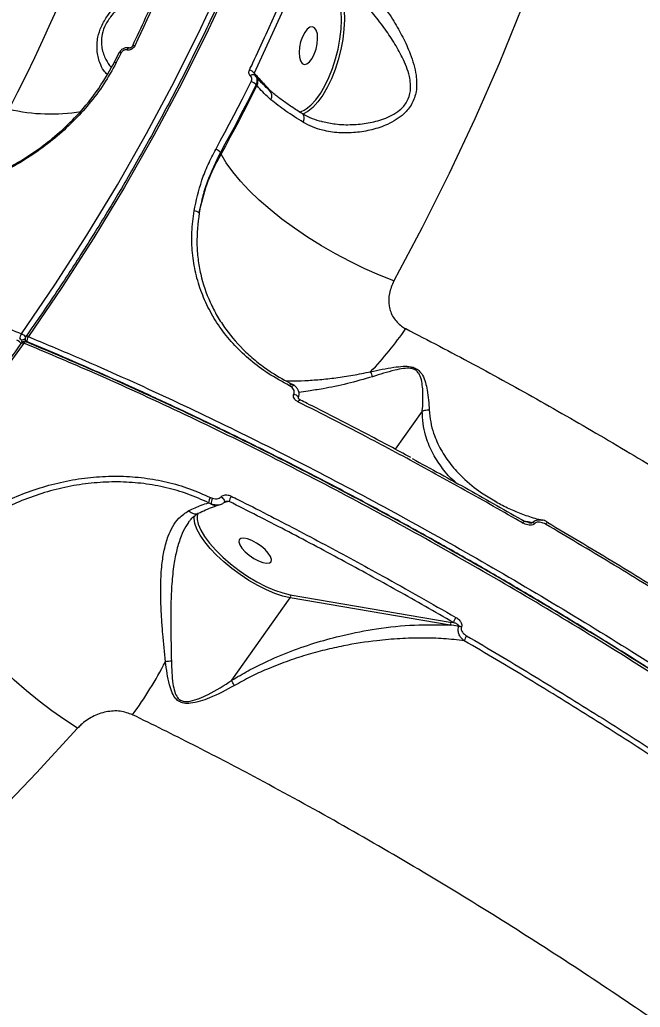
# Model space of a CAD drawing. Header units: millimetres. Extents: x -7151 to 6134, y -5040 to 5562.
# Drawn here: x -1646.2 to -1501.6, y -730.6 to -500.6 of the extents above; entities that cross this region are included whole.
import ezdxf

# ---------------------------------------------------------------- set-up
doc = ezdxf.new("R2010")
doc.units = ezdxf.units.MM
for name, color, linetype in [('DIKOM_ОБЪЕКТ', 7, 'Continuous'), ('DIKOM_РАЗМЕР_ЗОНА', 7, 'Continuous'), ('DIKOM_РАЗМЕР_ОБЪЕКТА', 7, 'Continuous')]:
    doc.layers.add(name, color=color, linetype=linetype)
doc.styles.add('style1', font='arial.ttf', dxfattribs={"width": 0.8})
doc.dimstyles.new('1-50', dxfattribs={"dimtxt": 300, "dimasz": 200, "dimexe": 100, "dimexo": 0, "dimgap": 100, "dimtad": 1, "dimtxsty": 'style1', "dimcen": 200, "dimclrd": 7, "dimclre": 7, "dimclrt": 7, "dimadec": 1, "dimazin": 2, "dimtfac": 1, "dimtmove": 0, "dimatfit": 2, "dimfxl": 0, "dimlwd": 25, "dimlwe": 18, "dimarcsym": 0})

# ---------------------------------------------------------------- blocks, each defined once
blk = doc.blocks.new('*D0')
at = {"layer": 'Defpoints', "color": 0, "transparency": 16777216}
for p in [(4133.55, 168.74), (-4567.47, -1241.13), (4133.55, -4153.12)]:
    blk.add_point(p, dxfattribs=at)
at = {"layer": 'DIKOM_РАЗМЕР_ОБЪЕКТА', "color": 7, "lineweight": 18, "transparency": 16777216}
for p, q in [((4133.55, 168.74), (4133.55, -4253.12)), ((-4567.47, -1241.13), (-4567.47, -4253.12))]:
    blk.add_line(p, q, dxfattribs=at)
at = {"layer": 'DIKOM_РАЗМЕР_ОБЪЕКТА', "color": 7, "lineweight": 25, "transparency": 16777216}
blk.add_line((-4367.47, -4153.12), (3933.55, -4153.12), dxfattribs=at)
at = {"layer": 'DIKOM_РАЗМЕР_ОБЪЕКТА', "color": 7, "transparency": 16777216}
for points in [[(-4367.47, -4119.79), (-4367.47, -4186.45), (-4567.47, -4153.12)], [(3933.55, -4119.79), (3933.55, -4186.45), (4133.55, -4153.12)]]:
    blk.add_solid(points, dxfattribs=at)
at = {"layer": 'DIKOM_РАЗМЕР_ОБЪЕКТА', "color": 7, "transparency": 16777216, "insert": (150.61, -3899.95), "char_height": 300, "attachment_point": 5, "style": 'style1'}
blk.add_mtext('8700', dxfattribs=at)
blk = doc.blocks.new('*D3')
at = {"layer": 'Defpoints', "color": 0, "transparency": 16777216}
for p in [(6133.55, 253.24), (-5802.46, -2467.19), (6133.55, -4939.78)]:
    blk.add_point(p, dxfattribs=at)
at = {"layer": 'DIKOM_РАЗМЕР_ЗОНА', "color": 7, "lineweight": 18, "transparency": 16777216}
for p, q in [((6133.55, 253.24), (6133.55, -5039.78)), ((-5802.46, -2467.19), (-5802.46, -5039.78))]:
    blk.add_line(p, q, dxfattribs=at)
at = {"layer": 'DIKOM_РАЗМЕР_ЗОНА', "color": 7, "lineweight": 25, "transparency": 16777216}
blk.add_line((-5602.46, -4939.78), (5933.55, -4939.78), dxfattribs=at)
at = {"layer": 'DIKOM_РАЗМЕР_ЗОНА', "color": 7, "transparency": 16777216}
for points in [[(-5602.46, -4906.44), (-5602.46, -4973.11), (-5802.46, -4939.78)], [(5933.55, -4906.44), (5933.55, -4973.11), (6133.55, -4939.78)]]:
    blk.add_solid(points, dxfattribs=at)
at = {"layer": 'DIKOM_РАЗМЕР_ЗОНА', "color": 7, "transparency": 16777216, "insert": (186.61, -4686.61), "char_height": 300, "attachment_point": 5, "style": 'style1'}
blk.add_mtext('11950', dxfattribs=at)

msp = doc.modelspace()

# ---------------------------------------------------------------- linework, layer by layer
at = {"layer": 'DIKOM_ОБЪЕКТ', "color": 7, "linetype": 'Continuous', "lineweight": 15}
for p, q in [((-1576.493, -479.959), (-1591.547, -513.017)), ((-1623.079, -508.287), (-1624.307, -510.694)), ((-1621.252, -507.63), (-1621.275, -507.624)), ((-1620.715, -507.17), (-1620.739, -507.164)), ((-1619.954, -506.745), (-1619.946, -506.731)), ((-1591.547, -513.017), (-1591.425, -513.158)), ((-1591.509, -513.42), (-1591.37, -513.569)), ((-1591.193, -513.769), (-1591.367, -513.567)), ((-1590.927, -515.992), (-1591.15, -515.733)), ((-1588.673, -516.203), (-1587.89, -517.058)), ((-1587.89, -517.058), (-1587.719, -517.257)), ((-1599.454, -531.546), (-1599.288, -531.915)), ((-1645.836, -575.895), (-1645.831, -575.888)), ((-1645.598, -575.678), (-1645.72, -575.405)), ((-1644.862, -575.361), (-1644.792, -575.52)), ((-1582.955, -586.079), (-1583.356, -585.828)), ((-1552.424, -591.732), (-1558.711, -600.621)), ((-1601.57, -613.427), (-1602.208, -613.102)), ((-1601.783, -611.882), (-1601.328, -612.056)), ((-1599.982, -613.675), (-1599.935, -613.66)), ((-1599.939, -613.635), (-1599.761, -613.579)), ((-1598.48, -613.066), (-1598.681, -613.111)), ((-1598.501, -613.048), (-1598.48, -613.066)), ((-1597.372, -612.816), (-1598.48, -613.066)), ((-1535.521, -612.658), (-1535.214, -612.845)), ((-1528.739, -617.304), (-1529.083, -617.171)), ((-1583.172, -634.522), (-1545.896, -640.878)), ((-1596.774, -654.439), (-1583.183, -635.222)), ((-1545.907, -641.578), (-1583.183, -635.222)), ((-1545.896, -640.878), (-1545.152, -641.006))]:
    msp.add_line(p, q, dxfattribs=at)
at = {"layer": 'DIKOM_ОБЪЕКТ', "color": 7, "linetype": 'Continuous', "lineweight": 15, "flags": 128}
for points in [[(-1645.812, -573.731), (-1638.035, -562.364), (-1630.577, -550.79), (-1623.441, -539.015), (-1616.633, -527.048), (-1610.156, -514.897), (-1604.015, -502.569), (-1598.214, -490.073), (-1592.757, -477.417), (-1587.647, -464.608), (-1582.888, -451.656), (-1578.482, -438.569), (-1574.433, -425.356), (-1570.744, -412.025), (-1567.416, -398.584), (-1564.452, -385.044), (-1561.854, -371.412), (-1559.623, -357.697), (-1557.762, -343.909), (-1556.271, -330.057), (-1555.151, -316.149), (-1554.402, -302.195)], [(-1552.51, -302.042), (-1553.26, -316.038), (-1554.383, -329.988), (-1555.879, -343.882), (-1557.746, -357.711), (-1559.983, -371.467), (-1562.589, -385.14), (-1565.562, -398.722), (-1568.9, -412.203), (-1572.6, -425.574), (-1576.662, -438.828), (-1581.08, -451.954), (-1585.854, -464.945), (-1590.98, -477.792), (-1596.453, -490.487), (-1602.272, -503.021), (-1608.431, -515.386), (-1614.928, -527.574), (-1621.757, -539.577), (-1628.914, -551.387), (-1636.395, -562.996), (-1644.194, -574.397)], [(-1496.296, -375.071), (-1498.593, -389.078), (-1501.235, -403.009), (-1504.218, -416.854), (-1507.542, -430.607), (-1511.205, -444.26), (-1515.205, -457.805), (-1519.539, -471.236), (-1524.206, -484.544), (-1529.202, -497.723), (-1534.526, -510.764), (-1540.173, -523.662), (-1546.142, -536.409), (-1552.428, -548.997), (-1559.028, -561.421)], [(-1571.314, -494.73), (-1570.901, -496.456), (-1570.654, -498.406), (-1570.58, -500.539), (-1570.68, -502.806), (-1570.951, -505.158), (-1571.388, -507.545), (-1571.982, -509.913), (-1572.719, -512.21), (-1573.582, -514.387), (-1574.554, -516.396), (-1575.614, -518.192), (-1576.736, -519.737), (-1577.898, -520.997), (-1579.073, -521.943), (-1580.237, -522.556), (-1580.321, -522.587)], [(-1579.971, -521.666), (-1579.495, -521.376), (-1578.355, -520.458), (-1577.229, -519.237), (-1576.14, -517.739), (-1575.113, -515.997), (-1574.17, -514.049), (-1573.333, -511.938), (-1572.618, -509.71), (-1572.043, -507.414), (-1571.619, -505.1), (-1571.356, -502.819), (-1571.259, -500.62), (-1571.331, -498.553), (-1571.57, -496.661), (-1571.971, -494.987)], [(-1580.341, -504.576), (-1580.756, -505.759), (-1581.025, -507.009), (-1581.127, -508.227), (-1581.054, -509.312), (-1580.811, -510.177), (-1580.418, -510.753), (-1579.908, -510.991), (-1579.32, -510.874), (-1578.704, -510.411), (-1578.108, -509.638), (-1577.582, -508.619), (-1577.167, -507.436), (-1576.898, -506.186), (-1576.796, -504.969), (-1576.869, -503.883), (-1577.112, -503.018), (-1577.504, -502.443), (-1578.015, -502.204), (-1578.603, -502.321), (-1579.219, -502.785), (-1579.814, -503.557), (-1580.341, -504.576)], [(-1623.079, -508.287), (-1623.076, -508.282), (-1623.033, -508.234), (-1622.965, -508.201), (-1622.876, -508.183), (-1622.767, -508.181), (-1622.641, -508.194), (-1622.503, -508.223)], [(-1620.739, -507.164), (-1620.778, -507.159), (-1620.862, -507.17), (-1620.949, -507.21), (-1621.037, -507.278), (-1621.122, -507.372), (-1621.202, -507.488), (-1621.275, -507.624)], [(-1620.709, -507.171), (-1620.754, -507.164), (-1620.839, -507.175), (-1620.926, -507.215), (-1621.013, -507.283), (-1621.099, -507.377), (-1621.179, -507.494), (-1621.252, -507.63)], [(-1619.946, -506.731), (-1619.935, -506.713), (-1619.872, -506.663), (-1619.78, -506.63), (-1619.66, -506.618), (-1619.518, -506.625), (-1619.358, -506.653)], [(-1623.732, -510.633), (-1623.871, -510.603), (-1623.996, -510.589), (-1624.105, -510.59), (-1624.194, -510.608), (-1624.261, -510.641), (-1624.305, -510.689), (-1624.307, -510.694)], [(-1624.307, -510.694), (-1624.323, -510.75), (-1624.315, -510.822)], [(-1600.545, -530.779), (-1599.48, -528.822), (-1598.423, -526.862), (-1597.374, -524.896), (-1596.334, -522.926), (-1595.303, -520.952), (-1594.28, -518.973), (-1593.266, -516.989), (-1592.26, -515.001)], [(-1592.457, -513.637), (-1592.321, -513.529), (-1592.181, -513.441), (-1592.043, -513.374), (-1591.909, -513.332), (-1591.785, -513.315), (-1591.675, -513.325), (-1591.582, -513.36), (-1591.509, -513.42)], [(-1591.15, -515.733), (-1592.158, -517.725), (-1593.175, -519.713), (-1594.2, -521.697), (-1595.233, -523.676), (-1596.276, -525.65), (-1597.327, -527.62), (-1598.386, -529.585), (-1599.454, -531.546)], [(-1599.288, -531.915), (-1598.212, -529.941), (-1597.146, -527.962), (-1596.087, -525.978), (-1595.038, -523.99), (-1593.997, -521.997), (-1592.965, -520), (-1591.942, -517.998), (-1590.927, -515.992)], [(-1581.104, -522.124), (-1580.623, -521.97), (-1579.971, -521.666)], [(-1580.118, -524.501), (-1579.993, -524.077), (-1579.929, -523.671), (-1579.929, -523.299), (-1579.993, -522.974), (-1580.118, -522.708), (-1580.3, -522.511), (-1580.359, -522.47)], [(-1559.028, -561.421), (-1562.42, -560.081), (-1565.837, -558.578), (-1569.248, -556.928), (-1572.623, -555.144), (-1575.929, -553.242), (-1579.139, -551.241), (-1582.221, -549.159), (-1585.148, -547.014), (-1587.893, -544.826), (-1590.431, -542.614), (-1592.74, -540.4), (-1594.797, -538.203), (-1596.585, -536.044), (-1598.086, -533.941), (-1599.288, -531.915)], [(-1644.194, -574.397), (-1644.347, -574.343), (-1644.485, -574.313), (-1644.602, -574.307), (-1644.694, -574.326), (-1644.757, -574.37), (-1644.765, -574.381)], [(-1645.266, -575.913), (-1653.421, -587.069), (-1661.883, -598.001), (-1670.647, -608.702), (-1679.707, -619.164), (-1689.057, -629.382), (-1698.691, -639.348), (-1708.604, -649.055), (-1718.787, -658.498), (-1729.235, -667.67), (-1739.941, -676.566), (-1750.897, -685.178), (-1762.097, -693.502), (-1773.534, -701.533), (-1785.199, -709.265), (-1797.085, -716.692), (-1809.184, -723.81), (-1821.489, -730.615), (-1833.991, -737.102), (-1846.682, -743.267), (-1859.554, -749.105), (-1872.598, -754.612)], [(-1645.831, -575.888), (-1645.828, -575.884), (-1645.765, -575.841), (-1645.673, -575.822), (-1645.556, -575.828), (-1645.419, -575.859), (-1645.266, -575.913)], [(-1645.266, -575.913), (-1645.157, -575.776), (-1645.042, -575.666), (-1644.927, -575.587), (-1644.815, -575.541), (-1644.711, -575.532), (-1644.631, -575.553)], [(-1583.356, -585.828), (-1583.254, -585.696), (-1583.151, -585.586), (-1583.051, -585.5), (-1582.958, -585.444), (-1582.873, -585.417), (-1582.801, -585.422), (-1582.786, -585.428)], [(-1582.955, -586.079), (-1582.812, -585.951), (-1582.669, -585.85), (-1582.532, -585.78), (-1582.409, -585.745), (-1582.304, -585.745), (-1582.221, -585.78), (-1582.221, -585.781)], [(-1582.786, -585.428), (-1582.743, -585.458), (-1582.722, -585.484)], [(-1582.342, -587.756), (-1582.08, -587.855), (-1581.829, -587.986), (-1581.61, -588.139), (-1581.44, -588.3), (-1581.333, -588.457), (-1581.298, -588.598), (-1581.315, -588.676)], [(-1581.395, -589.567), (-1581.288, -589.427), (-1581.18, -589.312), (-1581.076, -589.225), (-1580.98, -589.171), (-1580.895, -589.152), (-1580.826, -589.168), (-1580.822, -589.17)], [(-1599.285, -611.712), (-1599.074, -611.883), (-1598.871, -612.082), (-1598.693, -612.292), (-1598.553, -612.497), (-1598.464, -612.678), (-1598.431, -612.823), (-1598.459, -612.919), (-1598.467, -612.928)], [(-1583.183, -635.222), (-1584.901, -634.822), (-1586.764, -634.202), (-1588.733, -633.374), (-1590.765, -632.357), (-1592.816, -631.172), (-1594.841, -629.846), (-1596.796, -628.408), (-1598.639, -626.888), (-1600.33, -625.319), (-1601.832, -623.735), (-1603.112, -622.172), (-1604.144, -620.662), (-1604.904, -619.238), (-1605.376, -617.932), (-1605.55, -616.772), (-1605.505, -616.13)], [(-1604.832, -617.028), (-1604.593, -618.096), (-1604.018, -619.473), (-1603.137, -620.965), (-1601.972, -622.537), (-1600.551, -624.151), (-1598.907, -625.768), (-1597.082, -627.348), (-1595.117, -628.855), (-1593.062, -630.25), (-1590.966, -631.501), (-1588.88, -632.577), (-1586.853, -633.453), (-1584.935, -634.106), (-1583.172, -634.522)], [(-1529.049, -617.82), (-1528.944, -617.68), (-1528.843, -617.561), (-1528.751, -617.47), (-1528.671, -617.408), (-1528.606, -617.378), (-1528.558, -617.383), (-1528.555, -617.384)], [(-1523.697, -618.096), (-1523.598, -617.963), (-1523.503, -617.848), (-1523.415, -617.757), (-1523.337, -617.693), (-1523.273, -617.657), (-1523.224, -617.651), (-1523.211, -617.655)], [(-1523.211, -617.655), (-1523.192, -617.674), (-1523.178, -617.728)], [(-1595.06, -621.713), (-1595.149, -622.221), (-1594.931, -622.895), (-1594.424, -623.681), (-1593.668, -624.514), (-1592.725, -625.327), (-1591.671, -626.055), (-1590.592, -626.638), (-1589.575, -627.028), (-1588.703, -627.195), (-1588.046, -627.126), (-1587.657, -626.824), (-1587.568, -626.316), (-1587.786, -625.641), (-1588.293, -624.856), (-1589.049, -624.022), (-1589.992, -623.209), (-1591.046, -622.482), (-1592.124, -621.899), (-1593.141, -621.508), (-1594.014, -621.341), (-1594.671, -621.411), (-1595.06, -621.713)], [(-1632.72, -665.614), (-1635.701, -663.693), (-1638.695, -661.593), (-1641.676, -659.333), (-1644.615, -656.934), (-1647.487, -654.417), (-1650.265, -651.806), (-1652.924, -649.125), (-1655.438, -646.397), (-1657.787, -643.649), (-1659.948, -640.903), (-1661.901, -638.187), (-1663.629, -635.524), (-1665.116, -632.94), (-1666.348, -630.456), (-1667.314, -628.097)], [(-1632.72, -665.614), (-1642.259, -676.008), (-1652.062, -686.168), (-1662.125, -696.088), (-1672.441, -705.762), (-1683.006, -715.185), (-1693.814, -724.351), (-1704.858, -733.256), (-1716.132, -741.895), (-1727.631, -750.263), (-1739.348, -758.355), (-1751.276, -766.168), (-1763.409, -773.696), (-1775.741, -780.935), (-1788.264, -787.882)]]:
    msp.add_lwpolyline(points, dxfattribs=at)
at = {"layer": 'DIKOM_ОБЪЕКТ', "color": 7, "linetype": 'Continuous', "lineweight": 15}
for centre, radius, start, end in [((-2074.375, -302.907), 478.493, 332.83254, 349.95724), ((-2049.022, -292.018), 478.188, 332.79521, 333.11929), ((-1593.097, -514.241), 1.975, 38.29171, 77.61909), ((-1592.769, -516.981), 2.044, 37.62105, 75.56877), ((-1591.029, -513.324), 0.43, 157.24748, 214.89813), ((-1592.829, -515.092), 2.104, 334.68126, 38.98151), ((-1589.381, -518.358), 1.906, 332.80281, 46.07691), ((-1638.944, -480.92), 41.616, 256.48311, 279.66416), ((-1601.123, -532.761), 2.065, 36.04739, 73.74377), ((-1605.488, -546.532), 1.4, 39.58825, 94.27472), ((-1616.355, -531.908), 72.523, 315.68064, 325.92751), ((-1646.634, -575.809), 1, 40.88338, 67.68693), ((-1644.493, -574.729), 1.653, 142.9027, 187.49961), ((-1645.726, -573.916), 1.202, 260.33934, 310.86492), ((-1646.715, -575.917), 2.365, 37.19357, 67.54887), ((-1643.948, -574.956), 1, 144.83551, 203.86683), ((-1642.971, -575.357), 1.554, 141.86948, 193.3145), ((-1647.671, -577.244), 2.147, 30.88269, 68.49128), ((-1646.634, -575.809), 1, 23.86683, 40.88338), ((-1645.021, -576.474), 1, 67.55401, 144.62346), ((-1646.319, -575.666), 0.654, 356.11899, 23.54466), ((-1644.241, -575.076), 0.684, 204.6127, 249.13542), ((-1569.218, -585.244), 5.448, 16.12604, 29.32432), ((-1595.399, -612.78), 1.974, 141.56106, 181.05903), ((-1600.123, -613.144), 2.086, 142.73738, 178.82994), ((-1599.17, -613.144), 2.417, 153.24072, 186.72684), ((-1600.499, -611.767), 1.976, 237.1521, 285.14588), ((-1601.688, -616.582), 3.175, 159.08591, 188.08473), ((-1527.339, -619.27), 1.693, 50.64218, 69.44226), ((-1583.678, -634.865), 0.611, 324.17827, 34.10469), ((-1546.402, -641.22), 0.611, 324.20756, 34.07541), ((-1542.281, -641.605), 2.933, 142.31328, 168.2083), ((-1543.99, -643.603), 1.713, 66.03716, 85.90156), ((-1539.452, -646.08), 3.297, 143.04479, 165.38867), ((-1703, -602.471), 102.506, 324.16268, 332.29185), ((-1610.699, -659.8), 9.79, 90.95502, 99.11005)]:
    msp.add_arc(centre, radius, start, end, dxfattribs=at)
for points, knots in [([(-1553.184, -302.327), (-1553.282, -304.563), (-1553.568, -311.05), (-1554.278, -321.763), (-1555.415, -334.448), (-1556.865, -347.084), (-1558.622, -359.665), (-1560.686, -372.184), (-1563.056, -384.634), (-1565.73, -397.008), (-1568.708, -409.299), (-1571.987, -421.502), (-1575.565, -433.609), (-1579.442, -445.613), (-1583.614, -457.509), (-1588.08, -469.289), (-1592.837, -480.948), (-1597.882, -492.478), (-1603.213, -503.874), (-1608.826, -515.13), (-1614.719, -526.238), (-1620.889, -537.194), (-1627.331, -547.992), (-1634.046, -558.622), (-1639.889, -567.401), (-1643.528, -572.609), (-1644.765, -574.381)], [0, 0, 0, 0, 0.0228186, 0.0662168, 0.1096159, 0.1530151, 0.1964145, 0.2398141, 0.283214, 0.3266138, 0.3700141, 0.4134145, 0.4568147, 0.5002156, 0.5436162, 0.5870172, 0.6304181, 0.673819, 0.7172201, 0.7606214, 0.8040226, 0.8474241, 0.8908254, 0.9342266, 0.9776284, 1, 1, 1, 1]), ([(-1605.048, -474.004), (-1606.661, -477.626), (-1610.586, -486.442), (-1615.564, -497.342), (-1618.955, -504.569), (-1619.964, -506.721)], [0, 0, 0, 0, 0.3287736, 0.8001445, 1, 1, 1, 1]), ([(-1604.448, -473.947), (-1604.702, -474.516), (-1605.971, -477.363), (-1610.892, -488.347), (-1615.643, -498.62), (-1619.358, -506.653)], [0, 0, 0, 0, 0.0517109, 0.2585529, 1, 1, 1, 1]), ([(-1592.674, -512.311), (-1592.414, -511.752), (-1591.116, -508.957), (-1586.06, -498.018), (-1581.336, -487.515), (-1577.631, -479.28)], [0, 0, 0, 0, 0.0512237, 0.2561257, 1, 1, 1, 1]), ([(-1625.832, -513.287), (-1626.103, -513.022), (-1626.735, -512.403), (-1627.456, -510.902), (-1627.964, -509.217), (-1628.19, -507.762), (-1628.214, -506.235), (-1627.995, -504.437), (-1627.271, -502.148), (-1625.918, -499.811), (-1624.461, -497.898), (-1622.779, -495.977), (-1620.686, -493.858), (-1617.897, -491.247), (-1614.917, -488.498), (-1612.395, -486.104), (-1610.591, -484.268), (-1609.824, -483.413), (-1609.441, -482.986)], [0, 0, 0, 0, 0.06860085, 0.16011525, 0.21089114, 0.26161461, 0.30135535, 0.34101842, 0.39972403, 0.45856637, 0.49814634, 0.53780147, 0.60618517, 0.67471421, 0.77634782, 0.87796295, 0.93899436, 1, 1, 1, 1]), ([(-1611.191, -487.687), (-1611.246, -487.734), (-1612.138, -488.492), (-1614.284, -490.205), (-1617.277, -492.566), (-1620.1, -494.872), (-1622.178, -496.714), (-1623.849, -498.424), (-1625.255, -500.109), (-1626.54, -502.221), (-1627.131, -504.294), (-1627.217, -505.915), (-1627.064, -507.302), (-1626.694, -508.635), (-1625.994, -510.161), (-1625.34, -511.223), (-1624.865, -511.617), (-1624.825, -511.65)], [0, 0, 0, 0, 0.0081758, 0.1332369, 0.2615766, 0.3445793, 0.429195, 0.47557, 0.5230886, 0.5909875, 0.6587816, 0.7052174, 0.753002, 0.8145272, 0.876952, 0.9895862, 1, 1, 1, 1]), ([(-1564.383, -493.737), (-1563.463, -494.819), (-1561.589, -497.024), (-1559.1, -500.757), (-1556.914, -504.618), (-1555.374, -508.014), (-1554.373, -510.993), (-1553.865, -513.277), (-1553.684, -515.391), (-1553.834, -517.672), (-1554.687, -520.217), (-1556.451, -522.388), (-1558.476, -523.916), (-1560.96, -525.236), (-1564.161, -526.308), (-1568.005, -526.946), (-1571.92, -527.008), (-1575.274, -526.494), (-1578.029, -525.631), (-1579.418, -524.88), (-1580.118, -524.501)], [0, 0, 0, 0, 0.0741127, 0.1510357, 0.2205992, 0.2917263, 0.3343357, 0.377545, 0.410058, 0.4432598, 0.4962517, 0.5490825, 0.5885357, 0.6289776, 0.6961168, 0.7650078, 0.8354347, 0.9076296, 0.953439, 1, 1, 1, 1]), ([(-1575.643, -524.314), (-1574.664, -524.527), (-1572.43, -525.013), (-1568.84, -525.091), (-1565.03, -524.72), (-1561.905, -523.931), (-1559.444, -522.86), (-1557.501, -521.609), (-1555.82, -519.731), (-1555.118, -517.481), (-1555.115, -515.468), (-1555.432, -513.584), (-1556.091, -511.525), (-1557.272, -508.854), (-1559.016, -505.769), (-1561.378, -502.294), (-1564.047, -498.859), (-1565.997, -496.809), (-1566.987, -495.77)], [0, 0, 0, 0, 0.0646831, 0.1477297, 0.22397, 0.3018059, 0.3448208, 0.3888291, 0.4442457, 0.4993838, 0.5340427, 0.5697737, 0.6171141, 0.6652582, 0.7448596, 0.8260915, 0.911781, 1, 1, 1, 1]), ([(-1620.737, -507.166), (-1620.738, -507.165), (-1620.95, -507.083), (-1621.448, -507.106), (-1622.145, -507.309), (-1622.743, -507.73), (-1622.96, -508.124), (-1623.055, -508.298)], [0, 0, 0, 0, 0.0018951, 0.2522494, 0.5138446, 0.7854538, 1, 1, 1, 1]), ([(-1621.275, -507.624), (-1621.29, -507.621), (-1621.401, -507.598), (-1621.625, -507.595), (-1621.899, -507.671), (-1622.15, -507.808), (-1622.359, -507.985), (-1622.458, -508.149), (-1622.503, -508.223)], [0, 0, 0, 0, 0.0340418, 0.2523447, 0.4705301, 0.597923, 0.8192689, 1, 1, 1, 1]), ([(-1619.358, -506.653), (-1619.44, -506.794), (-1619.604, -507.076), (-1620.013, -507.409), (-1620.483, -507.62), (-1620.915, -507.684), (-1621.158, -507.645), (-1621.252, -507.63)], [0, 0, 0, 0, 0.2182577, 0.4367953, 0.6530888, 0.8658108, 1, 1, 1, 1]), ([(-1619.955, -506.743), (-1619.959, -506.752), (-1619.977, -506.798), (-1620.053, -506.903), (-1620.184, -507.022), (-1620.338, -507.114), (-1620.495, -507.168), (-1620.635, -507.183), (-1620.688, -507.174), (-1620.715, -507.17)], [0, 0, 0, 0, 0.0468338, 0.2316619, 0.3845672, 0.5399317, 0.6948955, 0.8462507, 1, 1, 1, 1]), ([(-1623.732, -510.633), (-1624.65, -512.283), (-1626.487, -515.585), (-1629.922, -520.164), (-1633.762, -524.379), (-1637.963, -528.191), (-1642.526, -531.643), (-1647.407, -534.682), (-1652.524, -537.293), (-1657.808, -539.453), (-1663.189, -541.129), (-1668.589, -542.326), (-1673.904, -543.039), (-1679.052, -543.253), (-1684.004, -543.042), (-1687.091, -542.525), (-1688.632, -542.267)], [0, 0, 0, 0, 0.0751067, 0.1502132, 0.2212826, 0.2925755, 0.3636438, 0.4347714, 0.5061244, 0.5772498, 0.6483363, 0.7196591, 0.7907473, 0.8604256, 0.9303169, 1, 1, 1, 1]), ([(-1687.935, -541.924), (-1686.271, -542.198), (-1682.943, -542.745), (-1677.701, -542.892), (-1672.42, -542.559), (-1667.163, -541.753), (-1661.872, -540.477), (-1656.62, -538.719), (-1651.477, -536.507), (-1646.512, -533.859), (-1641.803, -530.784), (-1637.4, -527.328), (-1632.763, -522.943), (-1628.135, -517.493), (-1625.588, -513.045), (-1624.315, -510.822)], [0, 0, 0, 0, 0.0766062, 0.1532132, 0.2242322, 0.2954723, 0.3664906, 0.4374888, 0.5087094, 0.5797082, 0.6506983, 0.7219127, 0.7929018, 0.8964499, 1, 1, 1, 1]), ([(-1592.457, -513.637), (-1592.486, -513.609), (-1592.616, -513.48), (-1592.773, -513.191), (-1592.829, -512.752), (-1592.725, -512.458), (-1592.674, -512.311)], [0, 0, 0, 0, 0.085586, 0.3893628, 0.694826, 1, 1, 1, 1]), ([(-1592.26, -515.001), (-1592.203, -514.855), (-1592.09, -514.563), (-1592.131, -514.121), (-1592.281, -513.814), (-1592.42, -513.675), (-1592.457, -513.637)], [0, 0, 0, 0, 0.2968694, 0.5940754, 0.8894891, 1, 1, 1, 1]), ([(-1591.547, -513.017), (-1591.569, -513.06), (-1591.612, -513.145), (-1591.609, -513.279), (-1591.56, -513.355), (-1591.536, -513.392)], [0, 0, 0, 0, 0.34190384, 0.67680627, 1, 1, 1, 1]), ([(-1591.425, -513.158), (-1591.186, -513.435), (-1590.281, -514.483), (-1589.354, -515.474), (-1588.673, -516.203)], [0, 0, 0, 0, 0.2647081, 1, 1, 1, 1]), ([(-1591.37, -513.569), (-1591.355, -513.585), (-1591.177, -513.773), (-1590.962, -514.238), (-1590.88, -514.984), (-1591.06, -515.484), (-1591.15, -515.733)], [0, 0, 0, 0, 0.02881168, 0.35172448, 0.6762123, 1, 1, 1, 1]), ([(-1588.056, -516.985), (-1588.537, -516.553), (-1589.591, -515.607), (-1590.612, -514.446), (-1591.097, -513.877), (-1591.178, -513.781)], [0, 0, 0, 0, 0.4115205, 0.9012412, 1, 1, 1, 1]), ([(-1587.685, -519.229), (-1588.737, -518.238), (-1589.93, -517.115), (-1590.822, -516.11), (-1590.927, -515.992)], [0, 0, 0, 0, 0.8821552, 1, 1, 1, 1]), ([(-1580.358, -522.469), (-1580.471, -522.399), (-1581.443, -521.805), (-1583.143, -520.689), (-1585.339, -519.144), (-1586.964, -517.907), (-1587.78, -517.208), (-1588.032, -516.993)], [0, 0, 0, 0, 0.0370751, 0.3171877, 0.5969716, 0.8759636, 1, 1, 1, 1]), ([(-1580.118, -524.501), (-1581.529, -523.617), (-1584.385, -521.828), (-1586.577, -520.102), (-1587.685, -519.229)], [0, 0, 0, 0, 0.4942425, 1, 1, 1, 1]), ([(-1575.651, -524.355), (-1575.703, -524.346), (-1576.539, -524.198), (-1577.989, -523.657), (-1579.51, -523.03), (-1580.205, -522.543), (-1580.331, -522.455)], [0, 0, 0, 0, 0.0297381, 0.4780782, 0.9058566, 1, 1, 1, 1]), ([(-1605.593, -545.136), (-1605.073, -542.738), (-1604.287, -539.106), (-1602.375, -534.323), (-1601.155, -531.96), (-1600.545, -530.779)], [0, 0, 0, 0, 0.4927623, 0.7463814, 1, 1, 1, 1]), ([(-1599.454, -531.546), (-1600.568, -533.817), (-1602.257, -537.257), (-1603.706, -542.01), (-1604.175, -544.43), (-1604.41, -545.64)], [0, 0, 0, 0, 0.4928091, 0.7464087, 1, 1, 1, 1]), ([(-1604.41, -545.64), (-1603.873, -543.342), (-1603.06, -539.862), (-1601.128, -535.293), (-1599.901, -533.041), (-1599.288, -531.915)], [0, 0, 0, 0, 0.4927821, 0.7463941, 1, 1, 1, 1]), ([(-1867.086, -551.291), (-1864.752, -549.842), (-1859.764, -546.744), (-1850.903, -543.003), (-1840.794, -539.876), (-1829.691, -537.642), (-1817.661, -536.26), (-1804.743, -535.735), (-1791, -536.066), (-1776.495, -537.252), (-1761.974, -539.206), (-1747.564, -541.792), (-1733.38, -544.878), (-1718.713, -548.592), (-1703.63, -552.918), (-1688.267, -557.813), (-1672.665, -563.264), (-1658.521, -568.586), (-1649.491, -572.242), (-1645.812, -573.731)], [0, 0, 0, 0, 0.0569205, 0.1216363, 0.1861487, 0.2506605, 0.3153765, 0.3801956, 0.4450145, 0.5097308, 0.5742427, 0.6297195, 0.685491, 0.741328, 0.797165, 0.8529365, 0.9076538, 0.9623711, 1, 1, 1, 1]), ([(-1583.356, -585.828), (-1585.035, -584.915), (-1588.265, -583.157), (-1592.488, -579.969), (-1596.154, -576.522), (-1599.307, -572.722), (-1601.894, -568.611), (-1603.898, -564.238), (-1605.301, -559.657), (-1606.049, -554.909), (-1606.218, -550.053), (-1605.801, -546.773), (-1605.593, -545.136)], [0, 0, 0, 0, 0.1070817, 0.2059739, 0.3051835, 0.4040781, 0.5033372, 0.6029168, 0.7021797, 0.8013475, 0.9008344, 1, 1, 1, 1]), ([(-1604.41, -545.64), (-1604.681, -548.016), (-1605.092, -551.617), (-1604.712, -556.341), (-1603.907, -560.973), (-1602.398, -565.434), (-1600.233, -569.63), (-1597.639, -573.616), (-1594.432, -577.276), (-1590.68, -580.52), (-1587.145, -583.108), (-1584.345, -584.63), (-1582.702, -585.523)], [0, 0, 0, 0, 0.14687538, 0.22251111, 0.29814652, 0.44498678, 0.52062424, 0.59626198, 0.74241913, 0.81772072, 0.89301745, 1, 1, 1, 1]), ([(-1559.028, -561.421), (-1559.453, -562.387), (-1560.292, -564.297), (-1560.306, -567.288), (-1559.335, -569.966), (-1557.778, -571.684), (-1556.607, -572.353), (-1556.282, -572.538)], [0, 0, 0, 0, 0.2385243, 0.4713373, 0.6967993, 0.9159887, 1, 1, 1, 1]), ([(-1556.282, -572.538), (-1551.06, -575.258), (-1540.608, -580.701), (-1524.825, -589.424), (-1509.015, -598.526), (-1492.996, -608.155), (-1476.804, -618.305), (-1460.477, -628.97), (-1444.28, -639.983), (-1427.725, -651.691), (-1410.868, -664.121), (-1393.775, -677.277), (-1377.024, -690.727), (-1360.696, -704.407), (-1344.867, -718.255), (-1329.609, -732.213), (-1314.959, -746.261), (-1300.927, -760.373), (-1287.536, -774.521), (-1274.848, -788.638), (-1262.924, -802.66), (-1251.818, -816.529), (-1241.564, -830.222), (-1232.159, -843.719), (-1223.619, -856.99), (-1215.98, -869.975), (-1209.282, -882.612), (-1203.448, -895.088), (-1198.573, -907.337), (-1194.679, -919.328), (-1191.997, -930.735), (-1190.593, -938.778), (-1190.43, -942.817), (-1190.404, -943.45)], [0, 0, 0, 0, 0.0295649, 0.0591648, 0.0887649, 0.1183297, 0.1491068, 0.1799239, 0.210741, 0.2415179, 0.2753877, 0.309365, 0.3433971, 0.3774287, 0.4114054, 0.445275, 0.4790323, 0.5128968, 0.5468153, 0.5807339, 0.6145978, 0.648355, 0.6820318, 0.7158151, 0.7496526, 0.78349, 0.8172729, 0.8509495, 0.8865158, 0.9221137, 0.9576799, 0.9933639, 1, 1, 1, 1]), ([(-1644.194, -574.397), (-1640.487, -575.949), (-1630.501, -580.13), (-1613.988, -587.531), (-1594.658, -596.742), (-1574.97, -606.711), (-1554.984, -617.422), (-1534.762, -628.858), (-1514.749, -640.766), (-1495.011, -653.094), (-1475.602, -665.784), (-1456.207, -679.04), (-1436.895, -692.841), (-1417.736, -707.152), (-1399.153, -721.657), (-1381.196, -736.301), (-1363.9, -751.029), (-1346.984, -766.08), (-1330.523, -781.415), (-1314.589, -796.987), (-1299.53, -812.453), (-1285.379, -827.762), (-1272.146, -842.868), (-1259.615, -858.018), (-1247.862, -873.158), (-1236.947, -888.236), (-1227.11, -902.92), (-1218.361, -917.167), (-1210.683, -930.949), (-1203.95, -944.488), (-1198.23, -957.727), (-1193.566, -970.611), (-1190.209, -982.337), (-1187.982, -992.96), (-1186.704, -1002.551), (-1186.247, -1011.725), (-1186.627, -1020.451), (-1187.834, -1028.637), (-1189.859, -1036.244), (-1192.328, -1042.573), (-1194.336, -1046.242), (-1195.153, -1047.736)], [0, 0, 0, 0, 0.01565191, 0.04216801, 0.06870427, 0.0952203, 0.12250625, 0.14981467, 0.17710061, 0.20361639, 0.23015267, 0.25666869, 0.28395471, 0.31126297, 0.33854913, 0.365065, 0.39160125, 0.41811705, 0.44540318, 0.47271133, 0.49999739, 0.52651332, 0.55304962, 0.5795654, 0.60685157, 0.63415992, 0.66144592, 0.68796171, 0.71449799, 0.74101386, 0.7682998, 0.79560805, 0.82289418, 0.84597232, 0.86907733, 0.89218252, 0.91550637, 0.93883056, 0.96156378, 0.98434854, 1, 1, 1, 1]), ([(-1645.836, -575.895), (-1647.119, -577.687), (-1650.844, -582.888), (-1657.207, -591.36), (-1665.004, -601.243), (-1673.054, -610.93), (-1681.348, -620.419), (-1689.883, -629.704), (-1698.652, -638.78), (-1707.654, -647.641), (-1716.88, -656.284), (-1726.328, -664.703), (-1735.991, -672.894), (-1745.865, -680.852), (-1755.943, -688.574), (-1766.222, -696.054), (-1776.694, -703.29), (-1787.355, -710.275), (-1798.198, -717.008), (-1809.218, -723.485), (-1820.408, -729.701), (-1831.763, -735.654), (-1843.276, -741.341), (-1854.942, -746.754), (-1864.844, -751.077), (-1870.872, -753.556), (-1872.924, -754.4)], [0, 0, 0, 0, 0.02281798, 0.06621832, 0.10961917, 0.15301943, 0.19642063, 0.23982082, 0.283221, 0.32662223, 0.37002161, 0.41342243, 0.45682191, 0.50022205, 0.54362086, 0.58702102, 0.63041987, 0.67381907, 0.71721814, 0.76061656, 0.80401526, 0.84741274, 0.89081089, 0.93420919, 0.97760653, 1, 1, 1, 1]), ([(-1189.792, -1032.711), (-1189.354, -1031.003), (-1188.159, -1026.35), (-1187.4, -1017.916), (-1187.456, -1007.484), (-1188.712, -996.283), (-1191.078, -984.602), (-1194.534, -972.48), (-1199.02, -959.982), (-1204.61, -946.901), (-1211.331, -933.26), (-1219.188, -919.094), (-1228.007, -904.714), (-1237.736, -890.174), (-1248.302, -875.532), (-1259.878, -860.549), (-1272.467, -845.263), (-1286.049, -829.721), (-1300.157, -814.447), (-1314.693, -799.493), (-1329.555, -784.901), (-1345.161, -770.254), (-1361.489, -755.596), (-1378.501, -740.975), (-1396.063, -726.516), (-1414.132, -712.266), (-1432.653, -698.271), (-1451.69, -684.489), (-1471.2, -670.979), (-1491.124, -657.794), (-1511.024, -645.225), (-1530.832, -633.301), (-1550.483, -622.036), (-1570.298, -611.247), (-1590.214, -600.988), (-1610.157, -591.326), (-1628.539, -582.949), (-1640.137, -578.07), (-1645.266, -575.913)], [0, 0, 0, 0, 0.016245, 0.0442546, 0.0730778, 0.1019245, 0.1307476, 0.1587571, 0.1867884, 0.2147979, 0.2436212, 0.2724678, 0.301291, 0.3293005, 0.3573317, 0.3853414, 0.4141644, 0.4430111, 0.4718343, 0.4988356, 0.5258559, 0.552857, 0.5805843, 0.6083323, 0.6360595, 0.6640692, 0.6921004, 0.7201101, 0.7489334, 0.7777801, 0.8066034, 0.8346131, 0.8626442, 0.8906539, 0.9194772, 0.9483238, 0.9771472, 1, 1, 1, 1]), ([(-1395.81, -726.037), (-1397.07, -725.018), (-1401.296, -721.598), (-1408.593, -715.853), (-1417.68, -708.816), (-1426.839, -701.88), (-1436.059, -695.044), (-1445.341, -688.306), (-1454.687, -681.668), (-1464.096, -675.128), (-1473.567, -668.688), (-1483.1, -662.346), (-1492.696, -656.104), (-1502.354, -649.962), (-1512.07, -643.922), (-1521.822, -637.998), (-1531.579, -632.209), (-1541.317, -626.571), (-1551.026, -621.087), (-1560.708, -615.758), (-1570.364, -610.581), (-1579.994, -605.558), (-1589.597, -600.687), (-1599.174, -595.97), (-1608.723, -591.407), (-1618.246, -586.996), (-1627.738, -582.746), (-1636.545, -578.919), (-1642.152, -576.591), (-1644.634, -575.561)], [0, 0, 0, 0, 0.0163135, 0.0547209, 0.0930135, 0.1311746, 0.1692357, 0.2072259, 0.2451778, 0.283121, 0.3210824, 0.3590866, 0.3971643, 0.4353449, 0.4736594, 0.5120773, 0.5504249, 0.5886232, 0.6267136, 0.6647264, 0.7026915, 0.7406395, 0.7786001, 0.8165954, 0.8546544, 0.8928076, 0.9310857, 0.9694973, 1, 1, 1, 1]), ([(-1393.329, -728.195), (-1395.522, -726.396), (-1403.605, -719.766), (-1418.055, -708.576), (-1436.587, -694.675), (-1455.655, -681.014), (-1475.171, -667.63), (-1495.09, -654.582), (-1513.801, -642.888), (-1531.218, -632.47), (-1547.3, -623.232), (-1563.369, -614.379), (-1579.574, -605.834), (-1595.886, -597.631), (-1612.265, -589.811), (-1628.505, -582.44), (-1639.16, -577.956), (-1644.484, -575.715)], [0, 0, 0, 0, 0.0283398, 0.1044411, 0.1806005, 0.2567016, 0.3350132, 0.413389, 0.4917004, 0.5541086, 0.6165821, 0.6790551, 0.741464, 0.806062, 0.870732, 0.9354025, 1, 1, 1, 1]), ([(-1564.468, -582.576), (-1562.673, -582.194), (-1560.191, -581.665), (-1557.003, -581.279), (-1555.287, -581.322), (-1554.016, -581.7), (-1553.042, -582.372), (-1552.217, -583.534), (-1551.649, -585.093), (-1551.023, -587.902), (-1550.886, -589.963), (-1550.785, -591.481)], [0, 0, 0, 0, 0.2311249, 0.3196861, 0.3914233, 0.4367178, 0.4822464, 0.5456945, 0.6388415, 0.7342182, 1, 1, 1, 1]), ([(-1552.414, -591.723), (-1552.414, -591.722), (-1552.274, -590.219), (-1552.195, -588.115), (-1552.433, -585.31), (-1552.763, -583.781), (-1553.393, -582.632), (-1554.233, -582.005), (-1555.392, -581.719), (-1556.973, -581.821), (-1559.965, -582.469), (-1562.29, -583.199), (-1563.984, -583.731)], [0, 0, 0, 0, 0.0003118, 0.274237, 0.3682355, 0.4635007, 0.5235121, 0.5648318, 0.6061533, 0.6747041, 0.7630008, 1, 1, 1, 1]), ([(-1584.08, -584.728), (-1583.664, -584.726), (-1582.506, -584.721), (-1579.861, -584.649), (-1576.395, -584.436), (-1572.585, -584.026), (-1568.619, -583.44), (-1565.85, -582.864), (-1564.468, -582.576)], [0, 0, 0, 0, 0.10383944, 0.28902572, 0.47439488, 0.64925326, 0.82487226, 1, 1, 1, 1]), ([(-1563.984, -583.731), (-1565.971, -584.304), (-1569.996, -585.463), (-1575.018, -586.466), (-1578.801, -587.076), (-1580.47, -587.298), (-1581.185, -587.392)], [0, 0, 0, 0, 0.308155, 0.6242536, 0.8392096, 1, 1, 1, 1]), ([(-1582.342, -587.756), (-1582.299, -587.624), (-1582.213, -587.362), (-1582.294, -586.899), (-1582.533, -586.449), (-1582.822, -586.196), (-1582.955, -586.079)], [0, 0, 0, 0, 0.2096401, 0.4181496, 0.7298306, 1, 1, 1, 1]), ([(-1582.093, -585.884), (-1582.209, -585.787), (-1582.42, -585.611), (-1582.681, -585.507), (-1582.799, -585.459)], [0, 0, 0, 0, 0.54874406, 1, 1, 1, 1]), ([(-1581.317, -588.677), (-1581.315, -588.673), (-1581.177, -588.46), (-1581.097, -587.946), (-1581.162, -587.215), (-1581.487, -586.531), (-1581.858, -586.043), (-1582.162, -585.848), (-1582.237, -585.801)], [0, 0, 0, 0, 0.003545, 0.2274098, 0.4454359, 0.6705557, 0.9196171, 1, 1, 1, 1]), ([(-1581.395, -589.567), (-1581.454, -589.536), (-1581.734, -589.387), (-1582.121, -589.055), (-1582.391, -588.575), (-1582.466, -588.135), (-1582.383, -587.882), (-1582.342, -587.756)], [0, 0, 0, 0, 0.0844093, 0.4026381, 0.6518496, 0.825472, 1, 1, 1, 1]), ([(-1580.816, -589.152), (-1580.911, -589.105), (-1581.112, -589.007), (-1581.272, -588.812), (-1581.318, -588.673), (-1581.317, -588.678), (-1581.308, -588.666), (-1581.304, -588.661)], [0, 0, 0, 0, 0.2368272, 0.4997342, 0.6937346, 0.8745773, 1, 1, 1, 1]), ([(-1529.049, -617.82), (-1529.611, -617.496), (-1532.424, -615.871), (-1539.743, -611.695), (-1551.001, -605.439), (-1565.658, -597.563), (-1575.763, -592.429), (-1581.395, -589.567)], [0, 0, 0, 0, 0.032157, 0.1607929, 0.418283, 0.6757757, 1, 1, 1, 1]), ([(-1555.11, -602.562), (-1556.739, -601.68), (-1561.587, -599.056), (-1569.639, -594.858), (-1576.584, -591.28), (-1580.303, -589.438), (-1580.826, -589.179)], [0, 0, 0, 0, 0.1893864, 0.5636231, 0.9386691, 1, 1, 1, 1]), ([(-1552.424, -591.732), (-1552.423, -591.731), (-1552.421, -591.728), (-1552.417, -591.725), (-1552.415, -591.724), (-1552.414, -591.723)], [0, 0, 0, 0, 0.3911394, 0.7927303, 1, 1, 1, 1]), ([(-1544.582, -608.414), (-1544.829, -608.211), (-1546.139, -607.133), (-1548.032, -604.752), (-1550.249, -601.315), (-1551.59, -597.877), (-1552.314, -594.669), (-1552.387, -592.711), (-1552.424, -591.732)], [0, 0, 0, 0, 0.0516589, 0.2745243, 0.4977265, 0.7201483, 0.8601147, 1, 1, 1, 1]), ([(-1552.414, -591.723), (-1552.158, -591.634), (-1551.685, -591.468), (-1551.109, -591.45), (-1550.83, -591.476), (-1550.785, -591.481)], [0, 0, 0, 0, 0.4994623, 0.9204976, 1, 1, 1, 1]), ([(-1550.785, -591.481), (-1550.706, -592.429), (-1550.548, -594.328), (-1549.681, -597.45), (-1548.182, -600.802), (-1545.858, -604.214), (-1542.728, -607.593), (-1539.319, -610.466), (-1536.58, -612.047), (-1535.521, -612.658)], [0, 0, 0, 0, 0.0966718, 0.1934028, 0.3483975, 0.5039261, 0.6592353, 0.868238, 1, 1, 1, 1]), ([(-1554.761, -602.822), (-1550.391, -605.202), (-1541.65, -609.961), (-1532.897, -614.981), (-1528.521, -617.49)], [0, 0, 0, 0, 0.4999997, 1, 1, 1, 1]), ([(-1655.91, -616.28), (-1653.989, -615.157), (-1650.448, -613.087), (-1644.871, -610.726), (-1639.451, -608.951), (-1633.904, -607.695), (-1628.304, -606.99), (-1622.718, -606.833), (-1617.198, -607.229), (-1611.824, -608.213), (-1606.627, -609.709), (-1603.396, -611.158), (-1601.783, -611.882)], [0, 0, 0, 0, 0.1166761, 0.2150805, 0.313798, 0.4122017, 0.5100609, 0.6082246, 0.7060816, 0.8039528, 0.9021306, 1, 1, 1, 1]), ([(-1602.208, -613.102), (-1603.786, -612.394), (-1606.948, -610.977), (-1612.034, -609.516), (-1617.294, -608.556), (-1622.698, -608.174), (-1628.167, -608.333), (-1633.651, -609.03), (-1639.084, -610.266), (-1644.393, -612.011), (-1649.857, -614.331), (-1653.327, -616.363), (-1655.21, -617.465)], [0, 0, 0, 0, 0.0977738, 0.1958546, 0.2936301, 0.3914563, 0.4895944, 0.587424, 0.6858969, 0.7846774, 0.8831562, 1, 1, 1, 1]), ([(-1601.328, -612.056), (-1601.086, -612.107), (-1600.645, -612.2), (-1600.017, -612.124), (-1599.563, -611.949), (-1599.365, -611.78), (-1599.285, -611.712)], [0, 0, 0, 0, 0.3466596, 0.6312631, 0.8512521, 1, 1, 1, 1]), ([(-1599.285, -611.712), (-1599.251, -611.68), (-1599.117, -611.556), (-1598.795, -611.38), (-1598.258, -611.259), (-1597.594, -611.289), (-1597.169, -611.462), (-1596.945, -611.553)], [0, 0, 0, 0, 0.0579554, 0.2245289, 0.4300644, 0.7004401, 1, 1, 1, 1]), ([(-1596.945, -611.553), (-1596.387, -611.833), (-1593.599, -613.232), (-1586.334, -616.928), (-1575.119, -622.804), (-1560.455, -630.756), (-1550.276, -636.571), (-1544.602, -639.812)], [0, 0, 0, 0, 0.0321577, 0.1607929, 0.4182845, 0.6757739, 1, 1, 1, 1]), ([(-1606.8, -614.937), (-1605.827, -614.488), (-1604.213, -613.742), (-1602.778, -613.284), (-1602.208, -613.102)], [0, 0, 0, 0, 0.6025701, 1, 1, 1, 1]), ([(-1604.566, -615.558), (-1604.015, -615.289), (-1602.781, -614.686), (-1601.247, -614.073), (-1600.337, -613.799), (-1599.981, -613.691)], [0, 0, 0, 0, 0.3294269, 0.7378992, 1, 1, 1, 1]), ([(-1599.532, -613.533), (-1599.555, -613.543), (-1599.851, -613.675), (-1600.58, -613.7), (-1601.224, -613.523), (-1601.57, -613.427)], [0, 0, 0, 0, 0.0383248, 0.4824226, 1, 1, 1, 1]), ([(-1599.533, -613.527), (-1599.489, -613.519), (-1599.182, -613.464), (-1598.793, -613.257), (-1598.556, -612.981), (-1598.49, -612.905)], [0, 0, 0, 0, 0.1075447, 0.7523174, 1, 1, 1, 1]), ([(-1598.463, -612.925), (-1598.46, -612.921), (-1598.453, -612.914), (-1598.418, -612.888), (-1598.359, -612.857), (-1598.291, -612.829), (-1598.241, -612.82), (-1598.223, -612.817)], [0, 0, 0, 0, 0.1306625, 0.3153344, 0.5271787, 0.8304894, 1, 1, 1, 1]), ([(-1597.372, -612.816), (-1597.497, -612.799), (-1597.725, -612.767), (-1598.015, -612.767), (-1598.182, -612.81), (-1598.223, -612.82)], [0, 0, 0, 0, 0.4737686, 0.8710687, 1, 1, 1, 1]), ([(-1545.152, -641.006), (-1549.504, -638.513), (-1558.208, -633.527), (-1571.278, -626.363), (-1584.345, -619.416), (-1593.03, -615.016), (-1597.372, -612.816)], [0, 0, 0, 0, 0.249313, 0.4986284, 0.7493136, 1, 1, 1, 1]), ([(-1524.444, -617.2), (-1525.005, -617.063), (-1526.728, -616.641), (-1529.443, -615.692), (-1532.571, -614.336), (-1534.628, -613.329), (-1535.548, -612.733), (-1535.55, -612.732)], [0, 0, 0, 0, 0.1358618, 0.41752, 0.7053929, 0.9994404, 1, 1, 1, 1]), ([(-1612.249, -650.133), (-1612.465, -647.972), (-1612.793, -644.695), (-1613.136, -640.195), (-1613.34, -636.343), (-1613.398, -632.062), (-1613.156, -627.794), (-1612.572, -624.027), (-1611.726, -621.026), (-1610.571, -618.557), (-1609.053, -616.387), (-1607.614, -615.462), (-1606.8, -614.937)], [0, 0, 0, 0, 0.1589026, 0.2409069, 0.3228927, 0.435273, 0.5505604, 0.6428579, 0.7376524, 0.8155017, 0.8955095, 1, 1, 1, 1]), ([(-1606.884, -617.696), (-1606.763, -617.514), (-1606.377, -616.93), (-1605.596, -616.238), (-1604.94, -615.711), (-1604.543, -615.565), (-1604.533, -615.562)], [0, 0, 0, 0, 0.17931464, 0.5725016, 0.98997171, 1, 1, 1, 1]), ([(-1606.8, -614.937), (-1606.77, -614.968), (-1606.601, -615.138), (-1606.203, -615.444), (-1605.583, -615.692), (-1604.978, -615.728), (-1604.674, -615.566), (-1604.558, -615.504)], [0, 0, 0, 0, 0.0451503, 0.2531243, 0.5381122, 0.8230947, 1, 1, 1, 1]), ([(-1606.869, -617.728), (-1607.086, -618.014), (-1607.775, -618.921), (-1608.709, -621.025), (-1609.649, -623.99), (-1610.365, -627.724), (-1610.813, -631.974), (-1611.038, -637.325), (-1611.021, -643.432), (-1610.915, -647.817), (-1610.862, -650.011)], [0, 0, 0, 0, 0.0412067, 0.1307372, 0.2388801, 0.347133, 0.4810758, 0.6151562, 0.8074436, 1, 1, 1, 1]), ([(-1526.266, -617.96), (-1526.304, -617.997), (-1526.427, -618.113), (-1526.74, -618.266), (-1527.253, -618.351), (-1528.084, -618.279), (-1528.666, -618.002), (-1529.049, -617.82)], [0, 0, 0, 0, 0.0555124, 0.1784132, 0.349529, 0.5728659, 1, 1, 1, 1]), ([(-1528.739, -617.304), (-1528.519, -617.346), (-1527.856, -617.473), (-1527.19, -617.6), (-1526.745, -617.684)], [0, 0, 0, 0, 0.3320063, 1, 1, 1, 1]), ([(-1527.647, -617.72), (-1527.662, -617.719), (-1527.888, -617.697), (-1528.204, -617.579), (-1528.464, -617.425), (-1528.55, -617.373)], [0, 0, 0, 0, 0.0452616, 0.6842012, 1, 1, 1, 1]), ([(-1527.647, -617.722), (-1527.519, -617.742), (-1527.298, -617.777), (-1527.012, -617.774), (-1526.828, -617.74), (-1526.762, -617.696), (-1526.745, -617.684)], [0, 0, 0, 0, 0.4435012, 0.7631308, 0.9382495, 1, 1, 1, 1]), ([(-1526.745, -617.684), (-1526.689, -617.629), (-1526.507, -617.448), (-1526.084, -617.196), (-1525.425, -617.045), (-1524.831, -617.028), (-1524.508, -617.155), (-1524.438, -617.183)], [0, 0, 0, 0, 0.09775646, 0.31656555, 0.59457644, 0.912915, 1, 1, 1, 1]), ([(-1523.697, -618.096), (-1524.06, -617.921), (-1524.596, -617.661), (-1525.362, -617.594), (-1525.827, -617.672), (-1526.116, -617.818), (-1526.231, -617.927), (-1526.266, -617.96)], [0, 0, 0, 0, 0.4385726, 0.6487045, 0.8192554, 0.9451536, 1, 1, 1, 1]), ([(-1523.217, -617.666), (-1523.308, -617.611), (-1523.697, -617.375), (-1524.143, -617.177), (-1524.506, -617.137), (-1524.516, -617.136)], [0, 0, 0, 0, 0.2282239, 0.9795417, 1, 1, 1, 1]), ([(-1463.999, -655.637), (-1468.91, -652.36), (-1478.731, -645.805), (-1493.628, -636.293), (-1508.62, -627.007), (-1518.671, -621.066), (-1523.697, -618.096)], [0, 0, 0, 0, 0.2490983, 0.4981988, 0.7490995, 1, 1, 1, 1]), ([(-1523.178, -617.728), (-1518.2, -620.67), (-1508.243, -626.556), (-1493.32, -635.798), (-1478.42, -645.31), (-1468.549, -651.899), (-1463.614, -655.193)], [0, 0, 0, 0, 0.2491, 0.498201, 0.7490998, 1, 1, 1, 1]), ([(-1596.774, -654.439), (-1595.51, -653.682), (-1592.981, -652.167), (-1588.363, -649.869), (-1582.973, -647.588), (-1576.883, -645.529), (-1570.214, -643.744), (-1562.601, -642.29), (-1554.169, -641.385), (-1548.661, -641.513), (-1545.907, -641.578)], [0, 0, 0, 0, 0.0717644, 0.1435698, 0.2576772, 0.3721864, 0.4865169, 0.6397321, 0.8198595, 1, 1, 1, 1]), ([(-1543.868, -641.895), (-1544.014, -641.872), (-1544.693, -641.763), (-1545.373, -641.659), (-1545.907, -641.578)], [0, 0, 0, 0, 0.2148808, 1, 1, 1, 1]), ([(-1543.868, -641.895), (-1543.865, -641.874), (-1543.859, -641.828), (-1543.897, -641.736), (-1544.022, -641.585), (-1544.342, -641.357), (-1544.743, -641.158), (-1545.053, -641.043), (-1545.152, -641.006)], [0, 0, 0, 0, 0.0382121, 0.0818825, 0.1920101, 0.4180562, 0.8123668, 1, 1, 1, 1]), ([(-1544.602, -639.812), (-1544.47, -639.895), (-1544.053, -640.156), (-1543.549, -640.657), (-1543.249, -641.239), (-1543.175, -641.689), (-1543.255, -641.921), (-1543.295, -642.038)], [0, 0, 0, 0, 0.1605946, 0.5081658, 0.7318806, 0.8653713, 1, 1, 1, 1]), ([(-1542.643, -645.248), (-1542.79, -645.128), (-1543.269, -644.736), (-1543.815, -643.977), (-1544.077, -643.111), (-1544.083, -642.432), (-1543.941, -642.077), (-1543.868, -641.895)], [0, 0, 0, 0, 0.1440956, 0.4679369, 0.6900795, 0.8402923, 1, 1, 1, 1]), ([(-1543.295, -642.038), (-1543.334, -642.149), (-1543.411, -642.371), (-1543.341, -642.792), (-1543.058, -643.327), (-1542.591, -643.781), (-1542.207, -644.022), (-1542.087, -644.098)], [0, 0, 0, 0, 0.1388734, 0.2767765, 0.4965995, 0.8418718, 1, 1, 1, 1]), ([(-1542.643, -645.248), (-1544.229, -645.071), (-1547.401, -644.716), (-1552.421, -644.571), (-1557.616, -644.71), (-1563.705, -645.238), (-1569.559, -646.145), (-1575.11, -647.373), (-1579.568, -648.584), (-1584.104, -650.064), (-1588.419, -651.76), (-1592.47, -653.608), (-1594.951, -654.992), (-1596.197, -655.687)], [0, 0, 0, 0, 0.1007598, 0.2015263, 0.3037902, 0.4060549, 0.549023, 0.6279401, 0.7068467, 0.7872945, 0.8677089, 0.9335572, 1, 1, 1, 1]), ([(-1483.047, -682.669), (-1487.95, -679.402), (-1497.754, -672.867), (-1512.624, -663.385), (-1527.591, -654.128), (-1537.625, -648.208), (-1542.643, -645.248)], [0, 0, 0, 0, 0.2491003, 0.498199, 0.7490998, 1, 1, 1, 1]), ([(-1542.087, -644.098), (-1537.095, -647.043), (-1527.11, -652.932), (-1512.147, -662.183), (-1497.207, -671.706), (-1487.31, -678.302), (-1482.362, -681.6)], [0, 0, 0, 0, 0.2491006, 0.4982006, 0.7491002, 1, 1, 1, 1]), ([(-1596.197, -655.687), (-1598.101, -656.721), (-1600.677, -658.118), (-1604.178, -659.378), (-1606.187, -659.862), (-1607.857, -659.874), (-1609.025, -659.478), (-1609.994, -658.672), (-1610.773, -657.304), (-1611.672, -654.454), (-1612.007, -651.946), (-1612.249, -650.133)], [0, 0, 0, 0, 0.2657891, 0.3593776, 0.4543036, 0.5177523, 0.5632856, 0.6085784, 0.6803166, 0.7688742, 1, 1, 1, 1]), ([(-1610.862, -650.011), (-1610.807, -651.797), (-1610.731, -654.247), (-1610.183, -657.055), (-1609.615, -658.383), (-1608.793, -659.148), (-1607.735, -659.466), (-1606.2, -659.317), (-1604.342, -658.69), (-1601.038, -657.17), (-1598.567, -655.636), (-1596.78, -654.45), (-1596.778, -654.449)], [0, 0, 0, 0, 0.2369993, 0.3252963, 0.3938421, 0.4351666, 0.4764856, 0.5364976, 0.6300009, 0.7257636, 0.999683, 1, 1, 1, 1]), ([(-1596.778, -654.449), (-1596.778, -654.448), (-1596.778, -654.446), (-1596.777, -654.443), (-1596.775, -654.44), (-1596.774, -654.439)], [0, 0, 0, 0, 0.2366631, 0.5610834, 1, 1, 1, 1]), ([(-1596.197, -655.687), (-1596.217, -655.65), (-1596.347, -655.416), (-1596.584, -654.953), (-1596.709, -654.627), (-1596.778, -654.449)], [0, 0, 0, 0, 0.07942422, 0.497128, 1, 1, 1, 1]), ([(-1619.9, -662.487), (-1620.85, -662.146), (-1622.781, -661.452), (-1626.125, -661.688), (-1629.313, -662.813), (-1631.48, -664.308), (-1632.471, -665.351), (-1632.72, -665.614)], [0, 0, 0, 0, 0.21869885, 0.44477911, 0.67940983, 0.91918058, 1, 1, 1, 1]), ([(-1250.847, -1046.526), (-1250.569, -1043.602), (-1250.013, -1037.753), (-1250.435, -1028.255), (-1251.787, -1018.167), (-1254.199, -1007.443), (-1257.662, -996.12), (-1262.107, -984.445), (-1267.495, -972.466), (-1273.766, -960.238), (-1281.025, -947.562), (-1289.286, -934.464), (-1298.547, -920.98), (-1308.605, -907.403), (-1319.408, -893.784), (-1330.888, -880.17), (-1343.229, -866.344), (-1356.426, -852.346), (-1370.452, -838.222), (-1385.008, -824.274), (-1400.032, -810.548), (-1415.455, -797.08), (-1431.519, -783.66), (-1448.195, -770.339), (-1465.44, -757.167), (-1482.89, -744.421), (-1500.482, -732.137), (-1518.151, -720.339), (-1536.171, -708.845), (-1554.491, -697.712), (-1573.057, -686.983), (-1590.171, -677.612), (-1605.798, -669.445), (-1615.197, -664.808), (-1619.9, -662.487)], [0, 0, 0, 0, 0.0311786, 0.062381, 0.0935595, 0.1256444, 0.1577553, 0.1898402, 0.2210204, 0.2522246, 0.2834047, 0.3154898, 0.3476011, 0.3796862, 0.4108891, 0.4421159, 0.4733188, 0.5054258, 0.5375586, 0.5696655, 0.6009196, 0.6321978, 0.6634522, 0.69561, 0.7277941, 0.7599519, 0.7912843, 0.8226406, 0.853973, 0.886209, 0.918471, 0.9507073, 0.9753305, 1, 1, 1, 1])]:
    msp.add_open_spline(points, degree=3, knots=knots, dxfattribs=at)

# ---------------------------------------------------------------- dimensions: what is measured, and where the dimension line sits
at = {"layer": 'DIKOM_РАЗМЕР_ЗОНА'}
dim = msp.add_linear_dim(base=(6133.546, -4939.778), p1=(-5802.455, -2467.185), p2=(6133.546, 253.243), text='11950', dimstyle='1-50', dxfattribs=at)
dim.commit()
dim.dimension.update_dxf_attribs({"geometry": '*D3', "text_midpoint": (186.606, -4939.778), "dimtype": 160})
at = {"layer": 'DIKOM_РАЗМЕР_ОБЪЕКТА'}
dim = msp.add_linear_dim(base=(4133.546, -4153.121), p1=(-4567.472, -1241.128), p2=(4133.546, 168.743), text='8700', dimstyle='1-50', dxfattribs=at)
dim.commit()
dim.dimension.update_dxf_attribs({"geometry": '*D0', "text_midpoint": (150.606, -4153.121), "dimtype": 160})

doc.saveas('drawing.dxf')
